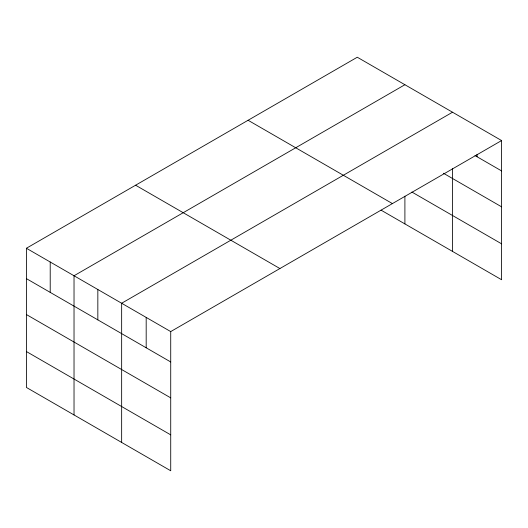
<?xml version="1.0" encoding="UTF-8"?>
<svg xmlns="http://www.w3.org/2000/svg" width="528" height="528" viewBox="0 0 528 528"><rect width="100%" height="100%" fill="white"/><g stroke="black" fill="none" stroke-linecap="round" stroke-linejoin="round"><path stroke-width="0.79" d="M452.529 168.709L452.529 251.414M381.091 210.164L501.6 279.741L501.6 140.554L357.278 57.229L26.4 248.259L26.4 387.446L170.722 470.771L170.722 331.584L26.4 248.259M404.903 84.724L74.026 275.755L74.026 414.949M452.529 112.22L121.651 303.25L121.651 442.444M170.722 331.584L501.6 140.554M474.962 155.542L501.6 170.92M443.428 173.243L501.6 206.831M411.906 192.047L501.6 243.83M248.087 120.272L392.41 203.59M135.59 185.222L279.913 268.541M26.4 278.632L170.722 361.957M26.4 314.543L170.722 397.861M26.4 351.542L170.722 434.861M477.068 154.295L477.068 156.757M404.903 196.165L404.903 223.912M146.183 317.42L146.183 347.787M97.838 289.502L97.838 319.876M50.213 262.007L50.213 292.38"/></g></svg>
